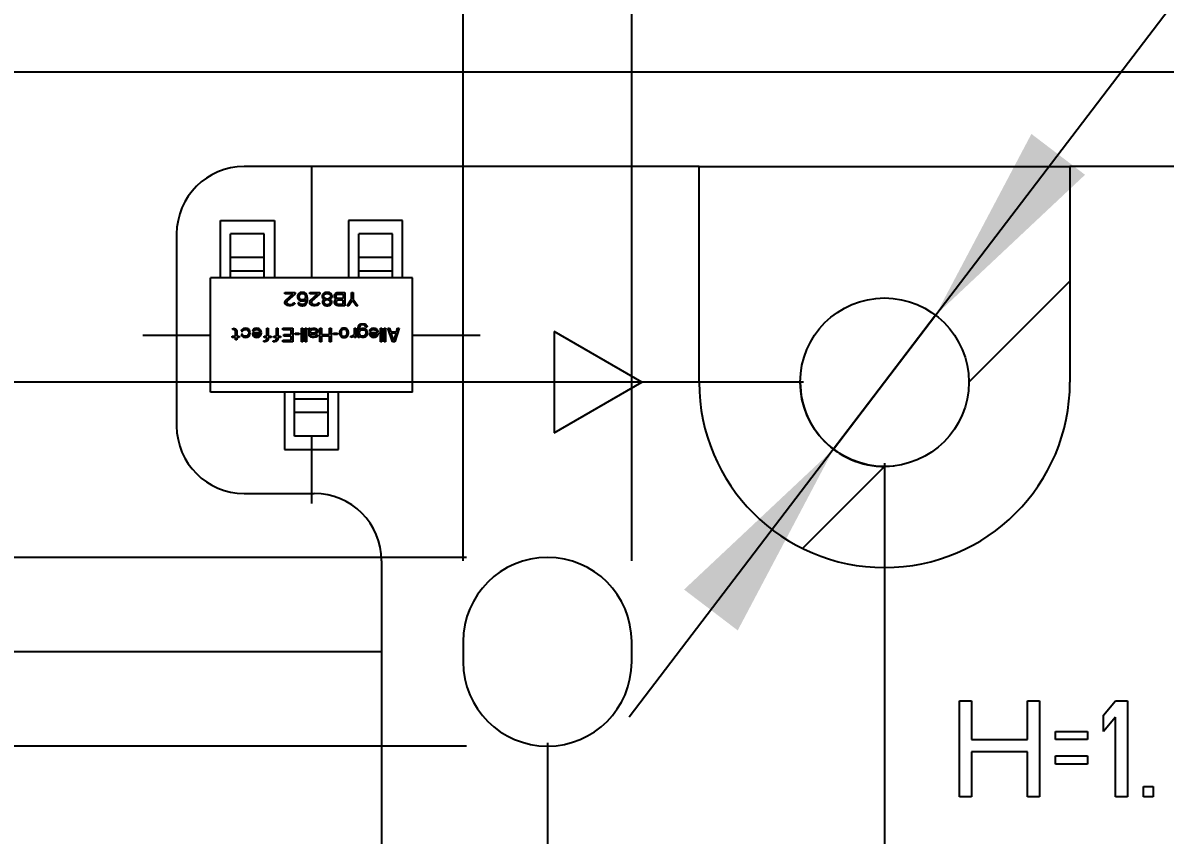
# Model space of a CAD drawing. Header units: millimetres. Extents: x 0 to 594, y 0 to 420.
# Drawn here: x 103.96 to 120.9, y 185.76 to 197.82 of the extents above; entities that cross this region are included whole.
import ezdxf

# ---------------------------------------------------------------- set-up
doc = ezdxf.new("R2010")
doc.units = ezdxf.units.MM
doc.header["$LTSCALE"] = 32.67
doc.layers.get('0').update_dxf_attribs({"linetype": 'CONTINUOUS'})
doc.layers.add('ASSEM_MEM', color=7, linetype='CONTINUOUS')
doc.styles.get("Standard").update_dxf_attribs({"font": 'txt', "width": 0.8})
doc.styles.add('TEXTSTYLE_3', font='symbol_asme.ttf')
doc.dimstyles.new('DIMSTYLE_1', dxfattribs={"dimtxt": 2.5, "dimasz": 3, "dimexe": 1.5, "dimexo": 1.2, "dimtad": 1, "dimdsep": 46, "dimtxsty": 'STANDARD', "dimblk": '_FILLED', "dimblk1": '_FILLED', "dimblk2": '_FILLED', "dimcen": 0.09, "dimazin": 2, "dimtp": 0.01, "dimtm": 0.01, "dimtfac": 1, "dimtofl": 0, "dimtmove": 0, "dimatfit": 3, "dimldrblk": '_FILLED', "dimfxl": 1, "dimtolj": 1, "dimarcsym": 0})
doc.dimstyles.new('DIMSTYLE_2', dxfattribs={"dimtxt": 2.5, "dimasz": 3, "dimexe": 1.5, "dimexo": 1.2, "dimtad": 1, "dimdsep": 46, "dimtxsty": 'STANDARD', "dimblk": '_FILLED', "dimblk1": '_FILLED', "dimblk2": '_FILLED', "dimcen": 0.09, "dimazin": 2, "dimtp": 0.01, "dimtm": 0.01, "dimtfac": 1, "dimtmove": 0, "dimatfit": 2, "dimldrblk": '_FILLED', "dimfxl": 1, "dimtolj": 1, "dimarcsym": 0})

# ---------------------------------------------------------------- blocks, each defined once
blk = doc.blocks.new('_FILLED')
at = {"color": 0, "linetype": 'BYBLOCK'}
blk.add_solid([(0, 0), (-1, 0.1667), (-1, -0.1667)], dxfattribs=at)
blk = doc.blocks.new('*D3')
at = {"color": 2, "linetype": 'CONTINUOUS'}
for p, q in [((116.741, 192.483), (127.634, 206.777)), ((117.499, 193.478), (116.741, 192.483)), ((117.499, 193.478), (117.499, 193.478)), ((116.741, 192.483), (112.953, 187.512)), ((115.984, 191.489), (116.741, 192.483)), ((115.984, 191.489), (115.984, 191.489))]:
    blk.add_line(p, q, dxfattribs=at)
at = {"color": 2, "linetype": 'CONTINUOUS', "xscale": 3, "yscale": 3, "zscale": 3}
for p, rotation in [((117.499, 193.478), 232.6889904826), ((115.984, 191.489), 52.6895356046)]:
    blk.add_blockref('_FILLED', p, dxfattribs=dict(at, rotation=rotation))
at = {"color": 2, "linetype": 'CONTINUOUS', "insert": (119.725, 201.554), "char_height": 2.5, "width": 13.42308, "attachment_point": 1, "rotation": 52.6897, "line_spacing_factor": 0.9, "style": 'TEXTSTYLE_3'}
blk.add_mtext('⌀\\ftxt;2.5', dxfattribs=at)
blk = doc.blocks.new('*D5')
at = {"color": 2, "linetype": 'CONTINUOUS'}
for p, q in [((252.741, 195.783), (252.741, 154.171)), ((117.741, 164.883), (117.741, 154.171)), ((117.741, 155.671), (185.241, 155.671)), ((252.741, 155.671), (185.241, 155.671))]:
    blk.add_line(p, q, dxfattribs=at)
at = {"color": 2, "linetype": 'CONTINUOUS', "xscale": 3, "yscale": 3, "zscale": 3, "rotation": 180}
blk.add_blockref('_FILLED', (117.741, 155.671), dxfattribs=at)
at = {"color": 2, "linetype": 'CONTINUOUS', "xscale": 3, "yscale": 3, "zscale": 3}
blk.add_blockref('_FILLED', (252.741, 155.671), dxfattribs=at)
at = {"color": 2, "linetype": 'CONTINUOUS', "insert": (184.424, 158.796), "char_height": 2.5, "width": 6, "attachment_point": 2, "line_spacing_factor": 0.9}
blk.add_mtext('135', dxfattribs=at)
blk = doc.blocks.new('*D6')
at = {"color": 2, "linetype": 'CONTINUOUS'}
for p, q in [((252.741, 195.783), (252.741, 147.749)), ((116.741, 191.283), (116.741, 147.749)), ((116.741, 149.249), (184.741, 149.249)), ((252.741, 149.249), (184.741, 149.249))]:
    blk.add_line(p, q, dxfattribs=at)
at = {"color": 2, "linetype": 'CONTINUOUS', "xscale": 3, "yscale": 3, "zscale": 3, "rotation": 180}
blk.add_blockref('_FILLED', (116.741, 149.249), dxfattribs=at)
at = {"color": 2, "linetype": 'CONTINUOUS', "xscale": 3, "yscale": 3, "zscale": 3}
blk.add_blockref('_FILLED', (252.741, 149.249), dxfattribs=at)
at = {"color": 2, "linetype": 'CONTINUOUS', "insert": (184.757, 152.374), "char_height": 2.5, "width": 6, "attachment_point": 2, "line_spacing_factor": 0.9}
blk.add_mtext('136', dxfattribs=at)
blk = doc.blocks.new('*D7')
at = {"color": 2, "linetype": 'CONTINUOUS'}
for p, q in [((111.741, 187.133), (111.741, 154.147)), ((117.741, 164.883), (117.741, 154.147)), ((111.741, 155.647), (106.741, 155.647)), ((106.741, 155.647), (114.741, 155.647)), ((122.741, 155.647), (114.741, 155.647)), ((117.741, 155.647), (122.741, 155.647))]:
    blk.add_line(p, q, dxfattribs=at)
at = {"color": 2, "linetype": 'CONTINUOUS', "xscale": 3, "yscale": 3, "zscale": 3}
blk.add_blockref('_FILLED', (111.741, 155.647), dxfattribs=at)
at = {"color": 2, "linetype": 'CONTINUOUS', "xscale": 3, "yscale": 3, "zscale": 3, "rotation": 180}
blk.add_blockref('_FILLED', (117.741, 155.647), dxfattribs=at)
at = {"color": 2, "linetype": 'CONTINUOUS', "insert": (113.794, 158.772), "char_height": 2.5, "width": 2, "attachment_point": 2, "line_spacing_factor": 0.9}
blk.add_mtext('6', dxfattribs=at)
blk = doc.blocks.new('*D8')
at = {"color": 2, "linetype": 'CONTINUOUS'}
for p, q in [((92.764, 197.083), (92.764, 202.083)), ((92.764, 202.083), (92.764, 194.783)), ((251.441, 197.083), (91.264, 197.083)), ((92.764, 181.87), (92.764, 194.783)), ((115.541, 192.483), (91.264, 192.483)), ((92.764, 192.483), (92.764, 181.87))]:
    blk.add_line(p, q, dxfattribs=at)
at = {"color": 2, "linetype": 'CONTINUOUS', "xscale": 3, "yscale": 3, "zscale": 3}
for p, rotation in [((92.764, 197.083), 270), ((92.764, 192.483), 90)]:
    blk.add_blockref('_FILLED', p, dxfattribs=dict(at, rotation=rotation))
at = {"color": 2, "linetype": 'CONTINUOUS', "insert": (89.639, 187.87), "char_height": 2.5, "width": 6, "attachment_point": 3, "rotation": 90, "line_spacing_factor": 0.9}
blk.add_mtext('4.6', dxfattribs=at)
blk = doc.blocks.new('*D9')
at = {"color": 2, "linetype": 'CONTINUOUS'}
for p, q in [((251.441, 197.083), (87.589, 197.083)), ((89.089, 197.083), (89.089, 181.583)), ((89.089, 166.083), (89.089, 181.583)), ((116.541, 166.083), (87.589, 166.083))]:
    blk.add_line(p, q, dxfattribs=at)
at = {"color": 2, "linetype": 'CONTINUOUS', "xscale": 3, "yscale": 3, "zscale": 3}
for p, rotation in [((89.089, 197.083), 90), ((89.089, 166.083), 270)]:
    blk.add_blockref('_FILLED', p, dxfattribs=dict(at, rotation=rotation))
at = {"color": 2, "linetype": 'CONTINUOUS', "insert": (85.964, 178.675), "char_height": 2.5, "width": 4, "attachment_point": 2, "rotation": 90, "line_spacing_factor": 0.9}
blk.add_mtext('31', dxfattribs=at)
blk = doc.blocks.new('*D11')
at = {"color": 2, "linetype": 'CONTINUOUS'}
for p, q in [((98.062, 192.483), (98.062, 197.483)), ((98.062, 197.483), (98.062, 190.483)), ((115.541, 192.483), (96.562, 192.483)), ((98.062, 183.483), (98.062, 190.483)), ((98.062, 188.483), (98.062, 183.483)), ((109.291, 188.483), (98.687, 188.483))]:
    blk.add_line(p, q, dxfattribs=at)
at = {"color": 2, "linetype": 'CONTINUOUS', "xscale": 3, "yscale": 3, "zscale": 3}
for p, rotation in [((98.062, 192.483), 270), ((98.062, 188.483), 90)]:
    blk.add_blockref('_FILLED', p, dxfattribs=dict(at, rotation=rotation))
at = {"color": 2, "linetype": 'CONTINUOUS', "insert": (94.937, 188.692), "char_height": 2.5, "width": 2, "attachment_point": 2, "rotation": 90, "line_spacing_factor": 0.9}
blk.add_mtext('4', dxfattribs=at)
blk = doc.blocks.new('*D12')
at = {"color": 2, "linetype": 'CONTINUOUS'}
for p, q in [((110.491, 189.833), (110.491, 202.331)), ((112.991, 189.833), (112.991, 202.331)), ((110.491, 200.831), (95.779, 200.831)), ((95.779, 200.831), (111.741, 200.831)), ((117.991, 200.831), (111.741, 200.831)), ((112.991, 200.831), (117.991, 200.831))]:
    blk.add_line(p, q, dxfattribs=at)
at = {"color": 2, "linetype": 'CONTINUOUS', "xscale": 3, "yscale": 3, "zscale": 3}
blk.add_blockref('_FILLED', (110.491, 200.831), dxfattribs=at)
at = {"color": 2, "linetype": 'CONTINUOUS', "xscale": 3, "yscale": 3, "zscale": 3, "rotation": 180}
blk.add_blockref('_FILLED', (112.991, 200.831), dxfattribs=at)
at = {"color": 2, "linetype": 'CONTINUOUS', "insert": (105.779, 203.956), "char_height": 2.5, "width": 10, "attachment_point": 3, "line_spacing_factor": 0.9}
blk.add_mtext('2-2.5', dxfattribs=at)
blk = doc.blocks.new('*D13')
at = {"color": 2, "linetype": 'CONTINUOUS'}
for p, q in [((102.221, 189.883), (102.221, 194.883)), ((102.221, 194.883), (102.221, 188.483)), ((110.541, 189.883), (100.721, 189.883)), ((102.221, 176.008), (102.221, 188.483)), ((110.541, 187.083), (100.721, 187.083)), ((102.221, 187.083), (102.221, 176.008))]:
    blk.add_line(p, q, dxfattribs=at)
at = {"color": 2, "linetype": 'CONTINUOUS', "xscale": 3, "yscale": 3, "zscale": 3}
for p, rotation in [((102.221, 189.883), 270), ((102.221, 187.083), 90)]:
    blk.add_blockref('_FILLED', p, dxfattribs=dict(at, rotation=rotation))
at = {"color": 2, "linetype": 'CONTINUOUS', "insert": (99.096, 186.008), "char_height": 2.5, "width": 10, "attachment_point": 3, "rotation": 90, "line_spacing_factor": 0.9}
blk.add_mtext('2-2.8', dxfattribs=at)

msp = doc.modelspace()

# ---------------------------------------------------------------- linework, layer by layer
at = {"color": 2, "linetype": 'CONTINUOUS'}
msp.add_arc((116.741, 192.483), 1.25, 180, 276.5205, dxfattribs=at)
at = {"layer": 'ASSEM_MEM', "color": 7, "linetype": 'CONTINUOUS'}
for p, q in [((113.991, 195.683), (107.241, 195.683)), ((128.741, 195.683), (119.491, 195.683)), ((106.241, 194.683), (106.241, 191.833)), ((107.041, 194.033), (107.041, 194.683)), ((107.541, 194.683), (107.041, 194.683)), ((107.541, 194.033), (107.541, 194.683)), ((108.941, 194.033), (108.941, 194.683)), ((109.441, 194.683), (108.941, 194.683)), ((109.441, 194.033), (109.441, 194.683)), ((107.541, 194.333), (107.041, 194.333)), ((109.441, 194.333), (108.941, 194.333)), ((106.741, 192.333), (106.741, 194.033)), ((109.741, 194.033), (106.741, 194.033)), ((107.541, 194.133), (107.041, 194.133)), ((109.441, 194.133), (108.941, 194.133)), ((109.741, 192.333), (109.741, 194.033)), ((109.741, 192.333), (106.741, 192.333)), ((107.991, 191.683), (107.991, 192.333)), ((108.491, 191.683), (108.491, 192.333)), ((108.491, 192.233), (107.991, 192.233)), ((108.491, 192.033), (107.991, 192.033)), ((108.491, 191.683), (107.991, 191.683)), ((107.241, 190.833), (108.281, 190.833)), ((109.281, 189.833), (109.281, 185.333)), ((110.491, 188.633), (110.491, 188.333)), ((112.991, 188.333), (112.991, 188.633))]:
    msp.add_line(p, q, dxfattribs=at)
at = {"layer": 'ASSEM_MEM', "color": 1, "linetype": 'CONTINUOUS'}
for p, q in [((108.241, 195.683), (108.241, 194.033)), ((105.741, 193.183), (106.741, 193.183)), ((109.741, 193.183), (110.741, 193.183)), ((108.241, 191.683), (108.241, 190.683))]:
    msp.add_line(p, q, dxfattribs=at)
at = {"layer": 'ASSEM_MEM', "color": 4, "linetype": 'CONTINUOUS'}
for p, q in [((113.991, 192.483), (113.991, 195.683)), ((113.991, 195.683), (119.491, 195.683)), ((119.491, 195.683), (119.491, 192.483)), ((106.891, 194.033), (106.891, 194.883)), ((106.891, 194.883), (107.691, 194.883)), ((107.691, 194.883), (107.691, 194.033)), ((108.791, 194.883), (108.791, 194.033)), ((109.591, 194.883), (108.791, 194.883)), ((109.591, 194.033), (109.591, 194.883)), ((111.841, 193.233), (111.841, 191.733)), ((113.14, 192.483), (111.841, 193.233)), ((111.841, 191.733), (113.14, 192.483)), ((107.841, 192.333), (107.841, 191.483)), ((108.641, 191.483), (108.641, 192.333)), ((107.841, 191.483), (108.641, 191.483))]:
    msp.add_line(p, q, dxfattribs=at)
at = {"layer": 'ASSEM_MEM', "color": 2, "linetype": 'CONTINUOUS'}
for p, q in [((117.991, 192.483), (119.491, 193.983)), ((115.525, 190.017), (116.741, 191.233))]:
    msp.add_line(p, q, dxfattribs=at)
at = {"layer": 'ASSEM_MEM', "color": 40, "linetype": 'CONTINUOUS'}
for p, q in [((107.848, 193.795), (107.848, 193.816)), ((107.848, 193.816), (107.998, 193.816)), ((107.965, 193.795), (107.848, 193.795)), ((107.848, 193.671), (107.853, 193.688)), ((107.848, 193.663), (107.848, 193.671)), ((107.853, 193.688), (107.861, 193.701)), ((107.861, 193.701), (107.965, 193.795)), ((107.882, 193.688), (107.873, 193.671)), ((107.873, 193.671), (107.873, 193.663)), ((107.998, 193.795), (107.882, 193.688)), ((107.998, 193.816), (107.998, 193.795)), ((108.04, 193.782), (108.032, 193.761)), ((108.032, 193.761), (108.032, 193.739)), ((108.032, 193.739), (108.04, 193.718)), ((108.053, 193.799), (108.04, 193.782)), ((108.04, 193.718), (108.053, 193.705)), ((108.073, 193.812), (108.053, 193.799)), ((108.057, 193.769), (108.053, 193.756)), ((108.053, 193.756), (108.053, 193.744)), ((108.053, 193.744), (108.057, 193.731)), ((108.053, 193.705), (108.073, 193.692)), ((108.065, 193.782), (108.057, 193.769)), ((108.057, 193.731), (108.065, 193.722)), ((108.078, 193.79), (108.065, 193.782)), ((108.065, 193.722), (108.078, 193.714)), ((108.094, 193.816), (108.073, 193.812)), ((108.073, 193.692), (108.094, 193.688)), ((108.09, 193.795), (108.078, 193.79)), ((108.078, 193.714), (108.09, 193.709)), ((108.119, 193.795), (108.09, 193.795)), ((108.09, 193.709), (108.119, 193.709)), ((108.115, 193.816), (108.094, 193.816)), ((108.094, 193.688), (108.115, 193.688)), ((108.136, 193.812), (108.115, 193.816)), ((108.115, 193.688), (108.136, 193.692)), ((108.132, 193.79), (108.119, 193.795)), ((108.119, 193.709), (108.132, 193.714)), ((108.144, 193.782), (108.132, 193.79)), ((108.132, 193.714), (108.144, 193.722)), ((108.157, 193.799), (108.136, 193.812)), ((108.136, 193.692), (108.161, 193.709)), ((108.153, 193.769), (108.144, 193.782)), ((108.144, 193.722), (108.153, 193.731)), ((108.157, 193.756), (108.153, 193.769)), ((108.153, 193.731), (108.157, 193.744)), ((108.157, 193.675), (108.153, 193.663)), ((108.169, 193.782), (108.157, 193.799)), ((108.157, 193.744), (108.157, 193.756)), ((108.161, 193.701), (108.157, 193.675)), ((108.161, 193.709), (108.161, 193.701)), ((108.178, 193.761), (108.169, 193.782)), ((108.169, 193.65), (108.178, 193.671)), ((108.182, 193.731), (108.178, 193.761)), ((108.178, 193.671), (108.182, 193.701)), ((108.182, 193.701), (108.182, 193.731)), ((108.215, 193.795), (108.215, 193.816)), ((108.215, 193.816), (108.365, 193.816)), ((108.332, 193.795), (108.215, 193.795)), ((108.215, 193.671), (108.219, 193.688)), ((108.215, 193.663), (108.215, 193.671)), ((108.219, 193.688), (108.228, 193.701)), ((108.228, 193.701), (108.332, 193.795)), ((108.248, 193.688), (108.24, 193.671)), ((108.24, 193.671), (108.24, 193.663)), ((108.365, 193.795), (108.248, 193.688)), ((108.365, 193.816), (108.365, 193.795)), ((108.407, 193.786), (108.398, 193.765)), ((108.398, 193.765), (108.398, 193.752)), ((108.398, 193.752), (108.407, 193.731)), ((108.411, 193.697), (108.403, 193.68)), ((108.403, 193.68), (108.403, 193.667)), ((108.403, 193.667), (108.411, 193.646)), ((108.419, 193.799), (108.407, 193.786)), ((108.407, 193.731), (108.423, 193.718)), ((108.423, 193.709), (108.411, 193.697)), ((108.44, 193.812), (108.419, 193.799)), ((108.432, 193.782), (108.419, 193.765)), ((108.419, 193.765), (108.419, 193.752)), ((108.419, 193.752), (108.432, 193.735)), ((108.423, 193.718), (108.432, 193.714)), ((108.432, 193.714), (108.423, 193.709)), ((108.432, 193.688), (108.423, 193.675)), ((108.423, 193.675), (108.423, 193.667)), ((108.423, 193.667), (108.432, 193.654)), ((108.448, 193.79), (108.432, 193.782)), ((108.432, 193.735), (108.448, 193.727)), ((108.448, 193.701), (108.432, 193.688)), ((108.461, 193.816), (108.44, 193.812)), ((108.465, 193.795), (108.448, 193.79)), ((108.448, 193.727), (108.465, 193.722)), ((108.465, 193.705), (108.448, 193.701)), ((108.486, 193.816), (108.461, 193.816)), ((108.482, 193.795), (108.465, 193.795)), ((108.465, 193.722), (108.482, 193.722)), ((108.482, 193.705), (108.465, 193.705)), ((108.498, 193.79), (108.482, 193.795)), ((108.482, 193.722), (108.498, 193.727)), ((108.498, 193.701), (108.482, 193.705)), ((108.507, 193.812), (108.486, 193.816)), ((108.515, 193.782), (108.498, 193.79)), ((108.498, 193.727), (108.515, 193.735)), ((108.515, 193.688), (108.498, 193.701)), ((108.528, 193.799), (108.507, 193.812)), ((108.528, 193.765), (108.515, 193.782)), ((108.515, 193.735), (108.528, 193.752)), ((108.515, 193.714), (108.523, 193.718)), ((108.523, 193.709), (108.515, 193.714)), ((108.523, 193.675), (108.515, 193.688)), ((108.515, 193.654), (108.523, 193.667)), ((108.523, 193.718), (108.54, 193.731)), ((108.536, 193.697), (108.523, 193.709)), ((108.523, 193.667), (108.523, 193.675)), ((108.54, 193.786), (108.528, 193.799)), ((108.528, 193.752), (108.528, 193.765)), ((108.544, 193.68), (108.536, 193.697)), ((108.536, 193.646), (108.544, 193.667)), ((108.548, 193.765), (108.54, 193.786)), ((108.54, 193.731), (108.548, 193.752)), ((108.544, 193.667), (108.544, 193.68)), ((108.548, 193.752), (108.548, 193.765)), ((108.582, 193.769), (108.586, 193.782)), ((108.582, 193.748), (108.582, 193.769)), ((108.586, 193.735), (108.582, 193.748)), ((108.582, 193.68), (108.586, 193.692)), ((108.582, 193.663), (108.582, 193.68)), ((108.586, 193.782), (108.598, 193.799)), ((108.598, 193.718), (108.586, 193.735)), ((108.586, 193.692), (108.598, 193.709)), ((108.598, 193.799), (108.615, 193.812)), ((108.607, 193.714), (108.598, 193.718)), ((108.598, 193.709), (108.607, 193.714)), ((108.607, 193.765), (108.611, 193.778)), ((108.607, 193.752), (108.607, 193.765)), ((108.611, 193.739), (108.607, 193.752)), ((108.611, 193.688), (108.607, 193.675)), ((108.607, 193.675), (108.607, 193.667)), ((108.607, 193.667), (108.611, 193.654)), ((108.611, 193.778), (108.619, 193.786)), ((108.619, 193.731), (108.611, 193.739)), ((108.619, 193.697), (108.611, 193.688)), ((108.615, 193.812), (108.636, 193.816)), ((108.619, 193.786), (108.632, 193.79)), ((108.632, 193.727), (108.619, 193.731)), ((108.632, 193.701), (108.619, 193.697)), ((108.632, 193.79), (108.711, 193.79)), ((108.711, 193.727), (108.632, 193.727)), ((108.711, 193.701), (108.632, 193.701)), ((108.636, 193.816), (108.736, 193.816)), ((108.711, 193.79), (108.711, 193.727)), ((108.711, 193.641), (108.711, 193.701)), ((108.736, 193.816), (108.736, 193.616)), ((108.769, 193.616), (108.836, 193.714)), ((108.848, 193.697), (108.794, 193.616)), ((108.836, 193.714), (108.836, 193.816)), ((108.836, 193.816), (108.861, 193.816)), ((108.903, 193.616), (108.848, 193.697)), ((108.861, 193.816), (108.861, 193.714)), ((108.861, 193.714), (108.928, 193.616)), ((107.853, 193.646), (107.848, 193.663)), ((107.869, 193.629), (107.853, 193.646)), ((107.886, 193.62), (107.869, 193.629)), ((107.873, 193.663), (107.882, 193.65)), ((107.882, 193.65), (107.894, 193.641)), ((107.911, 193.616), (107.886, 193.62)), ((107.894, 193.641), (107.915, 193.637)), ((107.928, 193.616), (107.911, 193.616)), ((107.915, 193.637), (107.932, 193.637)), ((107.957, 193.62), (107.928, 193.616)), ((107.932, 193.637), (107.953, 193.641)), ((107.953, 193.641), (107.965, 193.65)), ((107.973, 193.629), (107.957, 193.62)), ((107.965, 193.65), (107.973, 193.663)), ((107.973, 193.663), (107.994, 193.663)), ((107.99, 193.646), (107.973, 193.629)), ((107.994, 193.663), (107.99, 193.646)), ((108.04, 193.663), (108.044, 193.65)), ((108.061, 193.663), (108.04, 193.663)), ((108.044, 193.65), (108.057, 193.633)), ((108.057, 193.633), (108.078, 193.62)), ((108.069, 193.65), (108.061, 193.663)), ((108.082, 193.641), (108.069, 193.65)), ((108.078, 193.62), (108.098, 193.616)), ((108.094, 193.637), (108.082, 193.641)), ((108.119, 193.637), (108.094, 193.637)), ((108.098, 193.616), (108.115, 193.616)), ((108.115, 193.616), (108.136, 193.62)), ((108.132, 193.641), (108.119, 193.637)), ((108.144, 193.65), (108.132, 193.641)), ((108.136, 193.62), (108.157, 193.633)), ((108.153, 193.663), (108.144, 193.65)), ((108.157, 193.633), (108.169, 193.65)), ((108.219, 193.646), (108.215, 193.663)), ((108.236, 193.629), (108.219, 193.646)), ((108.253, 193.62), (108.236, 193.629)), ((108.24, 193.663), (108.248, 193.65)), ((108.248, 193.65), (108.261, 193.641)), ((108.278, 193.616), (108.253, 193.62)), ((108.261, 193.641), (108.282, 193.637)), ((108.294, 193.616), (108.278, 193.616)), ((108.282, 193.637), (108.298, 193.637)), ((108.323, 193.62), (108.294, 193.616)), ((108.298, 193.637), (108.319, 193.641)), ((108.319, 193.641), (108.332, 193.65)), ((108.34, 193.629), (108.323, 193.62)), ((108.332, 193.65), (108.34, 193.663)), ((108.34, 193.663), (108.361, 193.663)), ((108.357, 193.646), (108.34, 193.629)), ((108.361, 193.663), (108.357, 193.646)), ((108.411, 193.646), (108.423, 193.633)), ((108.423, 193.633), (108.444, 193.62)), ((108.432, 193.654), (108.448, 193.641)), ((108.444, 193.62), (108.465, 193.616)), ((108.448, 193.641), (108.465, 193.637)), ((108.465, 193.637), (108.482, 193.637)), ((108.465, 193.616), (108.482, 193.616)), ((108.482, 193.637), (108.498, 193.641)), ((108.482, 193.616), (108.503, 193.62)), ((108.498, 193.641), (108.515, 193.654)), ((108.503, 193.62), (108.523, 193.633)), ((108.523, 193.633), (108.536, 193.646)), ((108.586, 193.65), (108.582, 193.663)), ((108.598, 193.633), (108.586, 193.65)), ((108.615, 193.62), (108.598, 193.633)), ((108.611, 193.654), (108.619, 193.646)), ((108.636, 193.616), (108.615, 193.62)), ((108.619, 193.646), (108.632, 193.641)), ((108.632, 193.641), (108.711, 193.641)), ((108.736, 193.616), (108.636, 193.616)), ((108.794, 193.616), (108.769, 193.616)), ((108.928, 193.616), (108.903, 193.616)), ((108.941, 193.322), (108.95, 193.334)), ((108.95, 193.334), (108.962, 193.343)), ((108.962, 193.343), (108.975, 193.347)), ((108.975, 193.33), (108.962, 193.317)), ((108.975, 193.347), (108.991, 193.351)), ((108.991, 193.334), (108.975, 193.33)), ((108.991, 193.351), (109.016, 193.351)), ((109.016, 193.334), (108.991, 193.334)), ((109.016, 193.351), (109.033, 193.347)), ((109.033, 193.326), (109.016, 193.334)), ((109.033, 193.347), (109.046, 193.339)), ((109.046, 193.339), (109.058, 193.326)), ((107.066, 193.147), (107.066, 193.164)), ((107.066, 193.164), (107.112, 193.164)), ((107.075, 193.266), (107.075, 193.283)), ((107.075, 193.283), (107.1, 193.279)), ((107.096, 193.262), (107.075, 193.266)), ((107.108, 193.254), (107.096, 193.262)), ((107.1, 193.279), (107.112, 193.275)), ((107.112, 193.241), (107.108, 193.254)), ((107.112, 193.275), (107.125, 193.266)), ((107.112, 193.164), (107.112, 193.241)), ((107.125, 193.266), (107.133, 193.249)), ((107.133, 193.249), (107.133, 193.164)), ((107.133, 193.164), (107.166, 193.164)), ((107.166, 193.164), (107.166, 193.147)), ((107.204, 193.258), (107.2, 193.241)), ((107.2, 193.241), (107.221, 193.241)), ((107.2, 193.19), (107.204, 193.173)), ((107.221, 193.19), (107.2, 193.19)), ((107.216, 193.271), (107.204, 193.258)), ((107.204, 193.173), (107.216, 193.16)), ((107.233, 193.279), (107.216, 193.271)), ((107.216, 193.16), (107.233, 193.151)), ((107.221, 193.241), (107.225, 193.254)), ((107.225, 193.177), (107.221, 193.19)), ((107.225, 193.254), (107.237, 193.262)), ((107.237, 193.168), (107.225, 193.177)), ((107.262, 193.283), (107.233, 193.279)), ((107.237, 193.262), (107.266, 193.266)), ((107.266, 193.164), (107.237, 193.168)), ((107.287, 193.279), (107.262, 193.283)), ((107.266, 193.266), (107.291, 193.258)), ((107.283, 193.168), (107.266, 193.164)), ((107.291, 193.173), (107.283, 193.168)), ((107.3, 193.275), (107.287, 193.279)), ((107.291, 193.258), (107.304, 193.245)), ((107.304, 193.186), (107.291, 193.173)), ((107.312, 193.266), (107.3, 193.275)), ((107.3, 193.156), (107.312, 193.164)), ((107.304, 193.245), (107.312, 193.224)), ((107.308, 193.194), (107.304, 193.186)), ((107.312, 193.211), (107.308, 193.194)), ((107.321, 193.258), (107.312, 193.266)), ((107.312, 193.224), (107.312, 193.211)), ((107.312, 193.164), (107.321, 193.173)), ((107.329, 193.241), (107.321, 193.258)), ((107.321, 193.173), (107.329, 193.19)), ((107.333, 193.215), (107.329, 193.241)), ((107.329, 193.19), (107.333, 193.215)), ((107.371, 193.258), (107.366, 193.241)), ((107.366, 193.241), (107.387, 193.241)), ((107.366, 193.215), (107.366, 193.198)), ((107.479, 193.215), (107.366, 193.215)), ((107.366, 193.198), (107.371, 193.181)), ((107.383, 193.271), (107.371, 193.258)), ((107.371, 193.181), (107.383, 193.164)), ((107.4, 193.279), (107.383, 193.271)), ((107.383, 193.164), (107.404, 193.151)), ((107.387, 193.241), (107.391, 193.254)), ((107.387, 193.19), (107.387, 193.198)), ((107.387, 193.198), (107.475, 193.198)), ((107.396, 193.177), (107.387, 193.19)), ((107.391, 193.254), (107.404, 193.262)), ((107.408, 193.168), (107.396, 193.177)), ((107.429, 193.283), (107.4, 193.279)), ((107.404, 193.262), (107.433, 193.266)), ((107.433, 193.164), (107.408, 193.168)), ((107.454, 193.279), (107.429, 193.283)), ((107.433, 193.266), (107.45, 193.262)), ((107.45, 193.168), (107.433, 193.164)), ((107.45, 193.262), (107.458, 193.258)), ((107.458, 193.173), (107.45, 193.168)), ((107.466, 193.275), (107.454, 193.279)), ((107.458, 193.258), (107.471, 193.245)), ((107.471, 193.186), (107.458, 193.173)), ((107.479, 193.266), (107.466, 193.275)), ((107.466, 193.156), (107.479, 193.164)), ((107.471, 193.245), (107.475, 193.237)), ((107.475, 193.194), (107.471, 193.186)), ((107.475, 193.237), (107.479, 193.224)), ((107.475, 193.198), (107.475, 193.194)), ((107.487, 193.258), (107.479, 193.266)), ((107.479, 193.224), (107.479, 193.215)), ((107.479, 193.164), (107.487, 193.173)), ((107.496, 193.241), (107.487, 193.258)), ((107.487, 193.173), (107.496, 193.19)), ((107.5, 193.215), (107.496, 193.241)), ((107.496, 193.19), (107.5, 193.215)), ((107.541, 193.147), (107.541, 193.164)), ((107.541, 193.164), (107.579, 193.164)), ((107.579, 193.164), (107.579, 193.283)), ((107.579, 193.283), (107.6, 193.283)), ((107.6, 193.283), (107.6, 193.164)), ((107.6, 193.164), (107.641, 193.164)), ((107.641, 193.164), (107.641, 193.147)), ((107.683, 193.147), (107.683, 193.164)), ((107.683, 193.164), (107.721, 193.164)), ((107.721, 193.164), (107.721, 193.283)), ((107.721, 193.283), (107.741, 193.283)), ((107.741, 193.283), (107.741, 193.164)), ((107.741, 193.164), (107.783, 193.164)), ((107.783, 193.164), (107.783, 193.147)), ((107.816, 193.258), (107.816, 193.283)), ((107.816, 193.283), (107.966, 193.283)), ((107.941, 193.258), (107.816, 193.258)), ((107.833, 193.164), (107.833, 193.19)), ((107.833, 193.19), (107.941, 193.19)), ((107.941, 193.164), (107.833, 193.164)), ((107.941, 193.19), (107.941, 193.258)), ((107.941, 193.109), (107.941, 193.164)), ((107.966, 193.283), (107.966, 193.083)), ((108, 193.19), (108, 193.211)), ((108, 193.211), (108.058, 193.211)), ((108.058, 193.19), (108, 193.19)), ((108.058, 193.211), (108.058, 193.19)), ((108.091, 193.083), (108.091, 193.283)), ((108.091, 193.283), (108.112, 193.283)), ((108.112, 193.283), (108.112, 193.083)), ((108.146, 193.083), (108.146, 193.283)), ((108.146, 193.283), (108.166, 193.283)), ((108.166, 193.283), (108.166, 193.083)), ((108.204, 193.271), (108.2, 193.283)), ((108.2, 193.283), (108.221, 193.283)), ((108.208, 193.249), (108.204, 193.271)), ((108.208, 193.181), (108.208, 193.249)), ((108.212, 193.168), (108.208, 193.181)), ((108.221, 193.16), (108.212, 193.168)), ((108.221, 193.283), (108.225, 193.275)), ((108.233, 193.151), (108.221, 193.16)), ((108.225, 193.275), (108.229, 193.262)), ((108.229, 193.262), (108.233, 193.271)), ((108.229, 193.237), (108.233, 193.245)), ((108.229, 193.211), (108.229, 193.237)), ((108.275, 193.211), (108.229, 193.211)), ((108.229, 193.194), (108.229, 193.181)), ((108.275, 193.194), (108.229, 193.194)), ((108.229, 193.181), (108.233, 193.173)), ((108.233, 193.271), (108.246, 193.279)), ((108.233, 193.245), (108.246, 193.258)), ((108.233, 193.173), (108.241, 193.168)), ((108.241, 193.168), (108.258, 193.164)), ((108.246, 193.279), (108.266, 193.283)), ((108.246, 193.258), (108.266, 193.266)), ((108.258, 193.164), (108.283, 193.164)), ((108.266, 193.283), (108.291, 193.283)), ((108.266, 193.266), (108.291, 193.266)), ((108.291, 193.215), (108.275, 193.211)), ((108.3, 193.198), (108.275, 193.194)), ((108.283, 193.164), (108.3, 193.168)), ((108.291, 193.283), (108.308, 193.279)), ((108.291, 193.266), (108.308, 193.258)), ((108.3, 193.22), (108.291, 193.215)), ((108.308, 193.228), (108.3, 193.22)), ((108.316, 193.207), (108.3, 193.198)), ((108.3, 193.168), (108.308, 193.173)), ((108.308, 193.279), (108.316, 193.275)), ((108.308, 193.258), (108.312, 193.249)), ((108.312, 193.241), (108.308, 193.228)), ((108.308, 193.173), (108.312, 193.181)), ((108.312, 193.249), (108.312, 193.241)), ((108.312, 193.181), (108.333, 193.181)), ((108.316, 193.275), (108.329, 193.262)), ((108.325, 193.215), (108.316, 193.207)), ((108.329, 193.164), (108.321, 193.156)), ((108.333, 193.232), (108.325, 193.215)), ((108.329, 193.262), (108.333, 193.245)), ((108.333, 193.173), (108.329, 193.164)), ((108.333, 193.245), (108.333, 193.232)), ((108.333, 193.181), (108.333, 193.173)), ((108.366, 193.083), (108.366, 193.283)), ((108.366, 193.283), (108.391, 193.283)), ((108.391, 193.283), (108.391, 193.19)), ((108.391, 193.19), (108.508, 193.19)), ((108.391, 193.164), (108.391, 193.083)), ((108.508, 193.164), (108.391, 193.164)), ((108.508, 193.19), (108.508, 193.283)), ((108.508, 193.283), (108.533, 193.283)), ((108.508, 193.083), (108.508, 193.164)), ((108.533, 193.283), (108.533, 193.083)), ((108.566, 193.19), (108.566, 193.211)), ((108.566, 193.211), (108.625, 193.211)), ((108.625, 193.19), (108.566, 193.19)), ((108.625, 193.211), (108.625, 193.19)), ((108.666, 193.254), (108.658, 193.224)), ((108.658, 193.224), (108.658, 193.207)), ((108.658, 193.207), (108.662, 193.19)), ((108.662, 193.19), (108.666, 193.177)), ((108.675, 193.266), (108.666, 193.254)), ((108.666, 193.177), (108.675, 193.164)), ((108.683, 193.275), (108.675, 193.266)), ((108.675, 193.164), (108.683, 193.156)), ((108.683, 193.241), (108.679, 193.224)), ((108.679, 193.224), (108.679, 193.207)), ((108.679, 193.207), (108.683, 193.19)), ((108.691, 193.279), (108.683, 193.275)), ((108.691, 193.254), (108.683, 193.241)), ((108.683, 193.19), (108.691, 193.177)), ((108.708, 193.283), (108.691, 193.279)), ((108.7, 193.262), (108.691, 193.254)), ((108.691, 193.177), (108.7, 193.168)), ((108.716, 193.266), (108.7, 193.262)), ((108.7, 193.168), (108.716, 193.164)), ((108.741, 193.283), (108.708, 193.283)), ((108.733, 193.266), (108.716, 193.266)), ((108.716, 193.164), (108.733, 193.164)), ((108.75, 193.262), (108.733, 193.266)), ((108.733, 193.164), (108.75, 193.168)), ((108.758, 193.279), (108.741, 193.283)), ((108.758, 193.254), (108.75, 193.262)), ((108.75, 193.168), (108.758, 193.177)), ((108.766, 193.275), (108.758, 193.279)), ((108.766, 193.241), (108.758, 193.254)), ((108.758, 193.177), (108.766, 193.19)), ((108.775, 193.266), (108.766, 193.275)), ((108.771, 193.224), (108.766, 193.241)), ((108.766, 193.19), (108.771, 193.207)), ((108.766, 193.156), (108.775, 193.164)), ((108.771, 193.207), (108.771, 193.224)), ((108.783, 193.254), (108.775, 193.266)), ((108.775, 193.164), (108.783, 193.177)), ((108.791, 193.224), (108.783, 193.254)), ((108.783, 193.177), (108.787, 193.19)), ((108.787, 193.19), (108.791, 193.207)), ((108.791, 193.207), (108.791, 193.224)), ((108.825, 193.168), (108.85, 193.173)), ((108.825, 193.147), (108.825, 193.168)), ((108.85, 193.173), (108.866, 193.181)), ((108.871, 193.164), (108.858, 193.156)), ((108.866, 193.181), (108.879, 193.198)), ((108.879, 193.173), (108.871, 193.164)), ((108.879, 193.198), (108.879, 193.283)), ((108.879, 193.283), (108.9, 193.283)), ((108.879, 193.147), (108.879, 193.173)), ((108.9, 193.283), (108.9, 193.147)), ((108.933, 193.292), (108.941, 193.322)), ((108.933, 193.147), (108.933, 193.292)), ((108.958, 193.309), (108.954, 193.292)), ((108.954, 193.292), (108.954, 193.258)), ((108.954, 193.258), (108.958, 193.266)), ((108.954, 193.237), (108.962, 193.249)), ((108.954, 193.194), (108.954, 193.237)), ((108.962, 193.181), (108.954, 193.194)), ((108.954, 193.173), (108.954, 193.147)), ((108.958, 193.164), (108.954, 193.173)), ((108.962, 193.317), (108.958, 193.309)), ((108.958, 193.266), (108.966, 193.275)), ((108.966, 193.156), (108.958, 193.164)), ((108.962, 193.249), (108.975, 193.258)), ((108.975, 193.173), (108.962, 193.181)), ((108.966, 193.275), (108.975, 193.279)), ((108.975, 193.279), (108.991, 193.283)), ((108.975, 193.258), (108.991, 193.262)), ((108.991, 193.168), (108.975, 193.173)), ((108.991, 193.283), (109.016, 193.283)), ((108.991, 193.262), (109.008, 193.262)), ((109.016, 193.168), (108.991, 193.168)), ((109.008, 193.262), (109.025, 193.258)), ((109.016, 193.283), (109.033, 193.279)), ((109.033, 193.177), (109.016, 193.168)), ((109.025, 193.258), (109.037, 193.249)), ((109.041, 193.313), (109.033, 193.326)), ((109.033, 193.279), (109.046, 193.271)), ((109.041, 193.19), (109.033, 193.177)), ((109.046, 193.16), (109.033, 193.151)), ((109.037, 193.249), (109.041, 193.241)), ((109.046, 193.3), (109.041, 193.313)), ((109.041, 193.241), (109.046, 193.228)), ((109.046, 193.203), (109.041, 193.19)), ((109.066, 193.3), (109.046, 193.3)), ((109.046, 193.271), (109.058, 193.258)), ((109.046, 193.228), (109.046, 193.203)), ((109.058, 193.173), (109.046, 193.16)), ((109.058, 193.326), (109.066, 193.3)), ((109.058, 193.258), (109.062, 193.249)), ((109.062, 193.181), (109.058, 193.173)), ((109.062, 193.249), (109.066, 193.232)), ((109.066, 193.198), (109.062, 193.181)), ((109.066, 193.232), (109.066, 193.198)), ((109.104, 193.258), (109.1, 193.241)), ((109.1, 193.241), (109.121, 193.241)), ((109.1, 193.215), (109.1, 193.198)), ((109.212, 193.215), (109.1, 193.215)), ((109.1, 193.198), (109.104, 193.181)), ((109.116, 193.271), (109.104, 193.258)), ((109.104, 193.181), (109.116, 193.164)), ((109.133, 193.279), (109.116, 193.271)), ((109.116, 193.164), (109.137, 193.151)), ((109.121, 193.241), (109.125, 193.254)), ((109.121, 193.19), (109.121, 193.198)), ((109.121, 193.198), (109.208, 193.198)), ((109.129, 193.177), (109.121, 193.19)), ((109.125, 193.254), (109.137, 193.262)), ((109.141, 193.168), (109.129, 193.177)), ((109.162, 193.283), (109.133, 193.279)), ((109.137, 193.262), (109.166, 193.266)), ((109.166, 193.164), (109.141, 193.168)), ((109.187, 193.279), (109.162, 193.283)), ((109.166, 193.266), (109.183, 193.262)), ((109.183, 193.168), (109.166, 193.164)), ((109.183, 193.262), (109.191, 193.258)), ((109.191, 193.173), (109.183, 193.168)), ((109.2, 193.275), (109.187, 193.279)), ((109.191, 193.258), (109.204, 193.245)), ((109.204, 193.186), (109.191, 193.173)), ((109.212, 193.266), (109.2, 193.275)), ((109.2, 193.156), (109.212, 193.164)), ((109.204, 193.245), (109.208, 193.237)), ((109.208, 193.194), (109.204, 193.186)), ((109.208, 193.237), (109.212, 193.224)), ((109.208, 193.198), (109.208, 193.194)), ((109.221, 193.258), (109.212, 193.266)), ((109.212, 193.224), (109.212, 193.215)), ((109.212, 193.164), (109.221, 193.173)), ((109.229, 193.241), (109.221, 193.258)), ((109.221, 193.173), (109.229, 193.19)), ((109.233, 193.215), (109.229, 193.241)), ((109.229, 193.19), (109.233, 193.215)), ((109.266, 193.083), (109.266, 193.283)), ((109.266, 193.283), (109.287, 193.283)), ((109.287, 193.283), (109.287, 193.083)), ((109.321, 193.083), (109.321, 193.283)), ((109.321, 193.283), (109.341, 193.283)), ((109.341, 193.283), (109.341, 193.083)), ((109.441, 193.083), (109.375, 193.283)), ((109.375, 193.283), (109.4, 193.283)), ((109.4, 193.283), (109.416, 193.232)), ((109.416, 193.232), (109.5, 193.232)), ((109.458, 193.1), (109.421, 193.215)), ((109.421, 193.215), (109.496, 193.215)), ((109.496, 193.215), (109.458, 193.1)), ((109.541, 193.283), (109.475, 193.083)), ((109.5, 193.232), (109.516, 193.283)), ((109.516, 193.283), (109.541, 193.283)), ((107.112, 193.147), (107.066, 193.147)), ((107.112, 193.113), (107.112, 193.147)), ((107.133, 193.113), (107.112, 193.113)), ((107.133, 193.147), (107.133, 193.113)), ((107.166, 193.147), (107.133, 193.147)), ((107.233, 193.151), (107.262, 193.147)), ((107.262, 193.147), (107.287, 193.151)), ((107.287, 193.151), (107.3, 193.156)), ((107.404, 193.151), (107.429, 193.147)), ((107.429, 193.147), (107.454, 193.151)), ((107.454, 193.151), (107.466, 193.156)), ((107.533, 193.096), (107.558, 193.1)), ((107.533, 193.083), (107.533, 193.096)), ((107.55, 193.083), (107.533, 193.083)), ((107.579, 193.147), (107.541, 193.147)), ((107.571, 193.088), (107.55, 193.083)), ((107.558, 193.1), (107.566, 193.105)), ((107.566, 193.105), (107.575, 193.113)), ((107.587, 193.096), (107.571, 193.088)), ((107.575, 193.113), (107.579, 193.126)), ((107.579, 193.126), (107.579, 193.147)), ((107.596, 193.109), (107.587, 193.096)), ((107.6, 193.122), (107.596, 193.109)), ((107.6, 193.147), (107.6, 193.122)), ((107.641, 193.147), (107.6, 193.147)), ((107.675, 193.096), (107.7, 193.1)), ((107.675, 193.083), (107.675, 193.096)), ((107.691, 193.083), (107.675, 193.083)), ((107.721, 193.147), (107.683, 193.147)), ((107.712, 193.088), (107.691, 193.083)), ((107.7, 193.1), (107.708, 193.105)), ((107.708, 193.105), (107.716, 193.113)), ((107.729, 193.096), (107.712, 193.088)), ((107.716, 193.113), (107.721, 193.126)), ((107.721, 193.126), (107.721, 193.147)), ((107.737, 193.109), (107.729, 193.096)), ((107.741, 193.122), (107.737, 193.109)), ((107.741, 193.147), (107.741, 193.122)), ((107.783, 193.147), (107.741, 193.147)), ((107.816, 193.083), (107.816, 193.109)), ((107.816, 193.109), (107.941, 193.109)), ((107.966, 193.083), (107.816, 193.083)), ((108.112, 193.083), (108.091, 193.083)), ((108.166, 193.083), (108.146, 193.083)), ((108.258, 193.147), (108.233, 193.151)), ((108.283, 193.147), (108.258, 193.147)), ((108.312, 193.151), (108.283, 193.147)), ((108.321, 193.156), (108.312, 193.151)), ((108.391, 193.083), (108.366, 193.083)), ((108.533, 193.083), (108.508, 193.083)), ((108.683, 193.156), (108.691, 193.151)), ((108.691, 193.151), (108.708, 193.147)), ((108.708, 193.147), (108.741, 193.147)), ((108.741, 193.147), (108.758, 193.151)), ((108.758, 193.151), (108.766, 193.156)), ((108.846, 193.151), (108.825, 193.147)), ((108.858, 193.156), (108.846, 193.151)), ((108.9, 193.147), (108.879, 193.147)), ((108.954, 193.147), (108.933, 193.147)), ((108.975, 193.151), (108.966, 193.156)), ((108.991, 193.147), (108.975, 193.151)), ((109.016, 193.147), (108.991, 193.147)), ((109.033, 193.151), (109.016, 193.147)), ((109.137, 193.151), (109.162, 193.147)), ((109.162, 193.147), (109.187, 193.151)), ((109.187, 193.151), (109.2, 193.156)), ((109.287, 193.083), (109.266, 193.083)), ((109.341, 193.083), (109.321, 193.083)), ((109.475, 193.083), (109.441, 193.083)), ((117.852, 186.332), (117.852, 187.755)), ((117.852, 187.755), (118.03, 187.755)), ((118.03, 187.755), (118.03, 187.18)), ((118.86, 187.18), (118.86, 187.755)), ((118.86, 187.755), (119.038, 187.755)), ((119.038, 187.755), (119.038, 186.332)), ((119.987, 187.543), (120.165, 187.755)), ((120.165, 187.755), (120.343, 187.755)), ((120.343, 187.755), (120.343, 186.332)), ((119.987, 187.301), (119.987, 187.543)), ((120.165, 187.513), (119.987, 187.301)), ((120.165, 186.332), (120.165, 187.513)), ((119.275, 187.18), (119.275, 187.301)), ((119.275, 187.301), (119.75, 187.301)), ((119.75, 187.301), (119.75, 187.18)), ((118.03, 187.18), (118.86, 187.18)), ((119.75, 187.18), (119.275, 187.18)), ((118.03, 186.998), (118.03, 186.332)), ((118.86, 186.998), (118.03, 186.998)), ((118.86, 186.332), (118.86, 186.998)), ((119.275, 186.816), (119.275, 186.937)), ((119.275, 186.937), (119.75, 186.937)), ((119.75, 186.937), (119.75, 186.816)), ((119.75, 186.816), (119.275, 186.816)), ((120.58, 186.332), (120.58, 186.483)), ((120.58, 186.483), (120.728, 186.483)), ((120.728, 186.483), (120.728, 186.332)), ((118.03, 186.332), (117.852, 186.332)), ((119.038, 186.332), (118.86, 186.332)), ((120.343, 186.332), (120.165, 186.332)), ((120.728, 186.332), (120.58, 186.332))]:
    msp.add_line(p, q, dxfattribs=at)
at = {"layer": 'ASSEM_MEM', "color": 4, "linetype": 'CONTINUOUS'}
msp.add_circle((116.741, 192.483), 1.25, dxfattribs=at)
at = {"layer": 'ASSEM_MEM', "color": 7, "linetype": 'CONTINUOUS'}
for centre, radius, start, end in [((107.241, 194.683), 1, 90, 180), ((107.241, 191.833), 1, 180, 270), ((108.281, 189.833), 1, 0, 90), ((111.741, 188.633), 1.25, 0, 180), ((111.741, 188.333), 1.25, 180, 360)]:
    msp.add_arc(centre, radius, start, end, dxfattribs=at)
at = {"layer": 'ASSEM_MEM', "color": 4, "linetype": 'CONTINUOUS'}
msp.add_arc((116.741, 192.483), 2.75, 180, 360, dxfattribs=at)

# ---------------------------------------------------------------- dimensions: what is measured, and where the dimension line sits
at = {"color": 2, "linetype": 'CONTINUOUS'}
dim = msp.add_diameter_dim_2p(p1=(117.499, 193.478), p2=(115.984, 191.489), text='⌀<>', dimstyle='DIMSTYLE_2', override={"dimpost": '<>'}, dxfattribs=at)
dim.commit()
dim.dimension.update_dxf_attribs({"geometry": '*D3', "text_midpoint": (123.431, 204.355), "dimtype": 163})
dim = msp.add_linear_dim(base=(112.991, 200.831), p1=(110.491, 188.633), p2=(112.991, 188.633), text='2-<>', dimstyle='DIMSTYLE_1', dxfattribs=at)
dim.commit()
dim.dimension.update_dxf_attribs({"geometry": '*D12', "text_midpoint": (100.779, 200.831), "dimtype": 160})
for base, p1, p2, angle, picture, middle in [((92.764, 192.483), (252.641, 197.083), (116.741, 192.483), 270, '*D8', (92.764, 184.87)), ((98.062, 192.483), (110.491, 188.483), (116.741, 192.483), 90, '*D11', (98.062, 188.755)), ((89.089, 166.083), (252.641, 197.083), (117.741, 166.083), 270, '*D9', (89.089, 178.425)), ((116.741, 149.249), (252.741, 196.983), (116.741, 192.483), 180, '*D6', (185.007, 149.249)), ((117.741, 155.671), (252.741, 196.983), (117.741, 166.083), 180, '*D5', (184.737, 155.671))]:
    dim = msp.add_linear_dim(base=base, p1=p1, p2=p2, angle=angle, dimstyle='DIMSTYLE_1', dxfattribs=at)
    dim.commit()
    dim.dimension.update_dxf_attribs({"geometry": picture, "text_midpoint": middle, "dimtype": 160})
dim = msp.add_linear_dim(base=(102.221, 187.083), p1=(111.741, 189.883), p2=(111.741, 187.083), angle=270, text='2-<>', dimstyle='DIMSTYLE_1', dxfattribs=at)
dim.commit()
dim.dimension.update_dxf_attribs({"geometry": '*D13', "text_midpoint": (102.221, 181.008), "dimtype": 160})
dim = msp.add_linear_dim(base=(117.741, 155.647), p1=(111.741, 188.333), p2=(117.741, 166.083), dimstyle='DIMSTYLE_1', dxfattribs=at)
dim.commit()
dim.dimension.update_dxf_attribs({"geometry": '*D7', "text_midpoint": (113.794, 155.647), "dimtype": 160})

doc.saveas('drawing.dxf')
